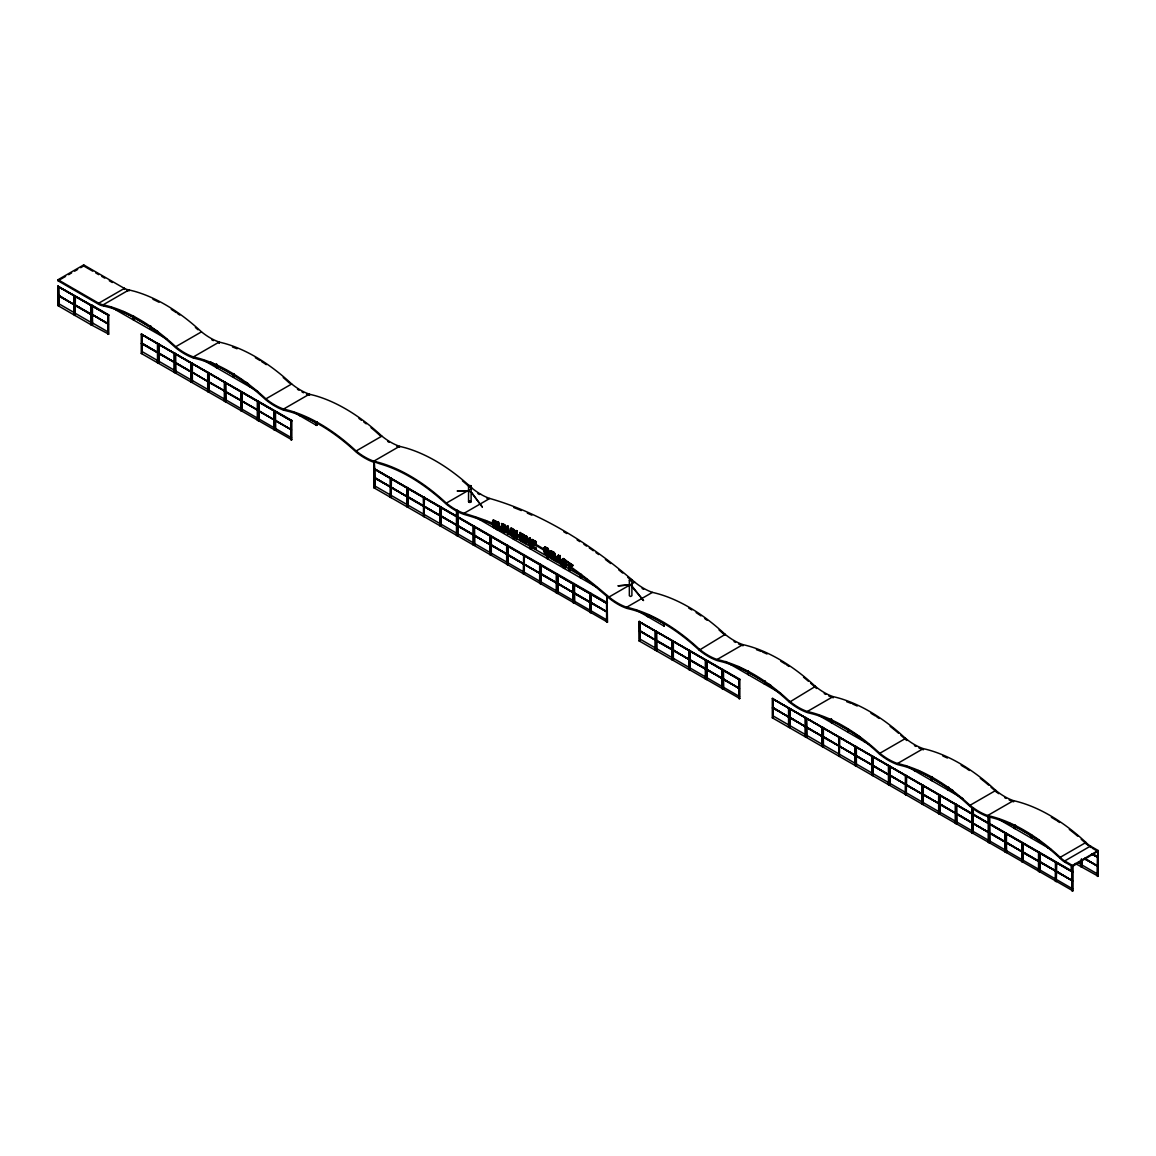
<?xml version="1.0" encoding="UTF-8"?>
<svg xmlns="http://www.w3.org/2000/svg" width="1156" height="1156" viewBox="0 0 1156 1156"><rect width="100%" height="100%" fill="white"/><g stroke="black" fill="none" stroke-linecap="round" stroke-linejoin="round"><path stroke-width="1.5" d="M1075.282 863.489L1098.2 876.205L1098.2 850.541L1090.484 846.091L1090.484 847.189L1091.38 847.651L1090.484 846.091A16.617 9.595 60 0 1 1085.975 842.449L1080.311 837.349A175.452 101.294 60 0 0 1013.465 800.646A63.204 36.501 60 0 1 995.778 790.429L990.114 785.329A175.452 101.294 60 0 0 923.268 748.64M545.372 547.048L548.117 548.797L548.522 550.487L545.112 548.247M545.372 548.089C541.022 551.889 550.762 556.773 548.132 554.605M548.464 550.444L547.958 548.204L544.881 547.077M1065.63 862.52L1064.734 860.96A16.617 9.595 60 0 1 1060.211 857.318L1054.547 852.218A175.452 101.294 60 0 0 987.701 815.515A63.204 36.501 60 0 1 970.014 805.298L964.35 800.198A175.452 101.294 60 0 0 897.504 763.509A63.204 36.501 60 0 1 879.817 753.293L874.153 748.192A175.452 101.294 60 0 0 807.307 711.489A63.204 36.501 60 0 1 789.62 701.273M493.569 521.457C496.256 523.74 499.695 531.76 493.005 527.15L493.164 525.691L496.097 527.656M543.941 548.609L545.068 553.464L548.334 555.516M561.686 563.275L561.845 564.287C573.549 573.506 557.308 553.869 566.44 562.004C556.889 553.262 573.145 573.997 561.57 564.446L561.946 563.116L564.793 565.876M566.165 562.148L566.281 561.036L563.536 558.796M561.744 563.319C571.454 571.613 559.374 560.096 562.784 558.724A2.904 1.676 60 0 1 563.81 558.651L566.541 560.877L566.108 562.105M570.515 564.374L569.619 570.688L568.766 570.096L569.388 563.926L567.321 561.585L572.755 565.067C572.365 567.856 568.03 561.686 572.668 565.891M567.235 562.408L567.596 561.426M568.766 570.096L569.662 563.767L567.509 562.264M569.619 570.688L570.24 564.533M572.393 566.05L572.755 565.067M513.77 535.474L510.461 530.965L510.663 528.494A2.904 1.676 60 0 1 511.559 528.148L514.362 529.809L514.449 531.038L511.732 529.289M492.702 520.865C493.294 523.841 499.695 530.387 492.904 525.85M501.805 529.751L501.69 523.552L502.542 523.943L502.99 529.535L501.169 531.182C497.6 530.676 496.329 521.847 498.756 522.209L499.421 528.379L501.198 530.069M562.408 559.215C561.224 562.105 567.177 563.752 564.735 566.035M897.504 763.509L923.268 748.64A63.204 36.501 60 0 1 905.582 738.424L899.917 733.323A175.452 101.294 60 0 0 833.071 696.62A63.204 36.501 60 0 1 815.385 686.404L809.72 681.303A175.452 101.294 60 0 0 742.875 644.615A63.204 36.501 60 0 1 725.188 634.398L699.236 650.178A64.548 37.267 60 0 0 717.312 660.611L723.208 662.113A174.253 100.615 60 0 1 783.739 697.054L789.62 702.357L789.62 701.273L783.956 696.172A175.452 101.294 60 0 0 717.11 659.484A63.204 36.501 60 0 1 699.423 649.267A175.423 101.28 60 0 0 626.668 607.247A63.204 36.501 60 0 1 608.981 597.031A416.565 240.506 60 0 0 464.004 513.336A63.248 36.515 60 0 1 456.634 510.071L455.146 509.247A63.161 36.472 60 0 1 446.317 503.12A175.452 101.294 60 0 0 379.471 462.646L373.807 461.186A63.204 36.501 60 0 1 356.12 450.985A175.452 101.294 60 0 0 289.275 410.51L283.61 409.051A63.204 36.501 60 0 1 265.923 398.849A175.452 101.294 60 0 0 199.078 358.374L193.413 356.915A63.204 36.501 60 0 1 175.726 346.713A175.452 101.294 60 0 0 108.881 306.239L103.216 304.779A16.617 9.595 60 0 1 98.694 303.219L58.031 279.738L58.031 280.778L98.694 304.303A16.617 9.595 60 0 0 103.216 305.863L109.112 307.366A174.253 100.615 60 0 1 175.524 347.609A64.548 37.267 60 0 0 184.555 353.881L187.59 355.513A64.548 37.267 60 0 0 193.601 358.042L193.413 356.915L219.178 342.046L224.842 343.491A175.452 101.294 60 0 1 291.688 383.98A63.204 36.501 60 0 0 309.375 394.182L315.039 395.627A175.452 101.294 60 0 1 381.885 436.115A63.204 36.501 60 0 0 399.571 446.317L405.236 447.762A175.452 101.294 60 0 1 472.082 488.251A63.248 36.515 60 0 0 480.925 494.378M719.046 629.948A174.253 100.615 60 0 1 724.942 635.251L725.188 634.398A175.423 101.28 60 0 0 652.432 592.378A63.204 36.501 60 0 1 634.745 582.162A416.565 240.506 60 0 0 489.768 498.467A63.248 36.515 60 0 1 482.399 495.202L480.91 494.363M900.799 735.202L905.582 739.349L905.582 738.424L879.817 753.293L879.817 754.377L873.936 749.074A174.253 100.615 60 0 0 813.405 714.119L807.509 712.631A64.548 37.267 60 0 1 789.432 702.198L815.385 686.404L815.197 687.329A64.548 37.267 60 0 0 816.685 688.499M879.817 753.293L879.629 754.203A64.548 37.267 60 0 0 897.706 764.636L903.602 766.139A174.253 100.615 60 0 1 964.133 801.079L970.014 806.382L970.014 805.298L995.778 790.429L995.778 791.354L990.995 787.207M905.582 738.424L905.394 739.334A64.548 37.267 60 0 0 906.882 740.519M970.014 805.298L969.826 806.223A64.548 37.267 60 0 0 987.903 816.656L993.799 818.159A174.253 100.615 60 0 1 1054.33 853.099L1060.211 858.402A16.617 9.595 60 0 0 1064.734 862.058M995.778 790.429L995.591 791.354A64.548 37.267 60 0 0 997.079 792.525M468.556 486.156L469.842 485.419L471.113 486.156L471.113 501.805L469.842 502.542L468.556 501.805L468.556 486.156L469.842 486.893L471.113 486.156M468.556 501.805L469.509 501.097M629.341 580.11L630.627 579.373L631.899 580.11L631.899 595.759L630.627 596.496L629.341 595.759L629.341 580.11L630.627 580.847L631.899 580.11M510.504 528.783L510.923 531.168L514.044 535.315L512.484 535.604L510.417 533.639L513.799 535.604M699.423 649.267L699.178 650.134A174.253 100.615 60 0 0 626.87 608.388A64.548 37.267 60 0 1 608.793 597.955L596.944 587.927A415.409 239.841 60 0 0 464.192 514.463A64.548 37.267 60 0 1 458.181 511.92L455.146 510.287A64.548 37.267 60 0 1 446.115 504.016A174.253 100.615 60 0 0 379.703 463.773L374.255 461.865L374.616 468.368L373.807 468.931L607.045 603.591L373.807 468.411L607.492 602.811L606.597 603.331L606.597 622.116L607.492 622.116L373.807 487.716L373.807 461.186L399.571 446.317L399.571 447.199M724.942 635.251L725.188 634.398M502.528 530.734L502.282 524.101L501.429 523.697M554.013 558.03L553.926 553.897L551.701 551.932M545.126 548.363L545.343 552.568L547.987 554.519M561.021 564.504L559.504 555.964L558.449 555.241L555.371 560.935L556.238 561.527L557.264 559.807L559.721 561.513L561.021 564.504L557.004 559.966M556.238 561.527L557.264 559.807M557.308 559.331C564.836 546.513 555.27 571.122 558.868 556.542M555.371 560.935L558.449 555.241M543.84 548.117L545.155 546.918M496.011 527.728C497.167 524.766 490.491 523.827 492.846 520.547A2.904 1.676 60 0 1 493.699 520.099L496.488 521.558L496.647 522.815L493.511 521.327M551.34 551.961L550.979 555.805L553.406 558.334M511.588 529.188C511.559 531.471 518.105 539.968 510.446 534.896L510.36 533.61M544.722 547.106C541.962 549.909 544.736 556.123 548.739 555.545M550.718 550.964C545.907 556.195 558.016 563.897 555.169 554.273A3.497 2.023 60 0 0 553.999 552.25C542.381 545.834 556.296 569.951 554.894 554.432A3.497 2.023 60 0 0 553.724 552.409L550.863 550.95M501.964 529.853L499.305 528.913L498.496 522.353L497.644 521.963M631.725 585.702L643.545 600.585L631.263 585.962M58.031 279.738L83.694 264.912L124.371 288.393M58.031 280.778L65.574 276.414M68.594 274.68L71.614 272.932M74.634 271.183L77.654 269.449M80.674 267.701L83.694 265.952L83.694 264.912M92.437 305.95L92.437 324.735L91.237 324.865L57.8 305.516L57.8 286.211L91.7 305.3L91.7 324.605M58.248 286.471L91.989 305.69M58.71 295.387L74.75 305.126M57.8 305.516L58.71 305.516L58.71 286.731M58.71 305.516L58.248 285.951M74.071 304.779L58.248 295.127M75.429 305.097L108.259 323.738L91.989 314.345M91.989 305.17L90.789 305.82L90.789 324.605L108.707 334.127L108.707 314.822L91.989 305.17L92.437 324.735M75.429 296.427L74.967 315.472L74.967 295.604L74.071 296.124L74.071 314.909L74.967 314.909L74.519 295.864M219.351 343.173L219.178 342.046A63.204 36.501 60 0 1 201.491 331.844A175.452 101.294 60 0 0 134.645 291.355L128.981 289.91A16.617 9.595 60 0 1 124.458 288.35L98.694 303.219L98.694 304.303M124.458 289.434L124.458 288.35M103.664 305.444L103.216 304.779L128.981 289.91L128.981 290.994M103.664 305.603L104.026 305.661M90.789 314.49L74.967 304.823M92.437 314.605L108.476 324.345M116.062 310.025L166.97 339.113M108.707 314.822L107.797 315.342L107.797 334.127L108.707 334.127M117.262 310.415L110.311 306.701M133.98 319.547L133.518 316.383M134.428 316.498L133.98 320.067L133.98 316.758M141.249 334.127L291.76 420.423L291.76 439.728L141.249 353.433L141.249 334.127L291.76 420.943L141.697 334.387M150.699 329.2L150.251 326.035M142.145 343.303L158.184 353.042M141.249 353.433L142.145 353.433L142.145 334.648M142.145 353.433L141.697 333.867M157.736 352.782L141.249 343.52M175.726 346.713L201.491 331.844M158.415 362.825L157.967 343.78M158.863 363.085L158.415 343.52L157.505 344.04L157.505 362.825L158.863 363.085L158.863 344.3M174.238 362.363L158.415 352.696M175.582 362.623L208.167 381.552M193.861 357.58L194.222 357.796M193.413 356.915L193.861 357.739M175.134 372.478L174.686 353.433M175.582 372.738L175.134 353.172L174.238 353.693L174.238 372.478L175.582 372.738L175.582 353.953M190.957 372.015L175.134 362.363M191.896 382.072L191.434 363.027M217.169 368.013L216.678 363.981M192.344 382.333L191.896 362.767L190.957 363.345L190.957 382.13L192.344 382.333L192.344 363.548M207.704 381.596L191.896 371.943M208.615 391.725L208.167 372.68M233.888 377.145L233.425 373.576M209.063 391.985L208.615 372.42L207.704 372.94L207.704 391.725L209.063 391.985L209.063 373.2M225.333 401.378L224.885 382.333M241.156 392.245L242.052 391.725L241.604 411.29L241.156 391.725L241.156 411.03L242.052 411.03M250.158 387.058L250.606 387.318M225.781 401.638L225.333 382.072L224.423 382.593L224.423 401.378L225.781 401.638L225.781 382.853M265.923 398.849L291.688 383.98M258.323 420.423L257.875 401.378M258.771 420.683L258.323 401.118L257.412 401.638L257.412 420.423L258.771 420.683L258.771 401.898M373.807 461.186L373.995 462.328A64.548 37.267 60 0 1 367.984 459.785L364.949 458.152A64.548 37.267 60 0 1 355.918 451.88A174.253 100.615 60 0 0 289.506 411.637L283.61 410.134L283.61 409.051L309.375 394.182L309.548 395.309M283.61 410.134L284.419 409.932L283.61 409.99M274.145 419.96L258.323 410.308M274.593 419.903L257.875 410.77M275.041 430.075L274.593 411.03M291.76 420.423L290.864 420.943L290.864 439.728L291.76 439.728M299.866 415.755L300.314 416.015M275.489 430.335L275.041 410.77L274.145 411.29L274.145 430.075L275.489 430.335L275.489 411.55M290.864 429.613L275.041 419.96M291.312 429.555L274.593 420.423M293.653 412.172L316.585 425.408L317.033 421.738M356.12 450.985L381.885 436.115M374.616 462.068L373.807 462.125M374.717 477.601L390.757 487.326M373.807 487.716L374.717 487.716L374.717 468.931M390.078 478.324L390.974 477.804L390.974 497.629L391.436 478.584M374.717 487.716L374.255 461.865M390.309 486.864L373.807 477.804M391.436 487.254L407.476 496.979M390.974 497.109L390.526 478.064M406.796 496.647L390.974 486.994M408.155 496.907L440.465 516.024M407.707 506.762L407.244 487.716M423.515 497.629L424.425 497.109L423.963 516.689L423.515 497.109L423.515 516.414L424.425 516.414M408.155 507.022L407.707 487.456L406.796 487.976L406.796 506.762L408.155 507.022L408.155 488.237M469.061 485.563L470.709 486.647M470.723 485.636L469.061 486.734M446.317 503.12L472.082 488.251M470.94 491.734L482.283 506.978L470.94 491.734L470.174 492.08M440.017 515.764L407.244 497.109M441.144 515.952L457.184 525.677M456.504 510.547L457.863 510.591L457.415 535.994L457.415 510.851L456.504 510.331L456.504 535.474L457.863 535.734M440.696 525.807L440.234 506.762M456.504 516.674L457.415 516.154M441.144 526.081L440.696 506.501L439.786 507.022L439.786 525.807L441.144 526.081L441.144 507.282M464.004 513.336L489.768 498.453M457.863 525.604L473.902 535.329M480.289 519.983L480.752 520.243M457.415 535.474L457.415 510.403M496.372 522.974L496.488 521.558M473.454 535.069L456.952 525.807M493.005 527.15L493.164 525.691M503.424 524.39L504.912 524.781L508.019 532.136L504.637 524.94L503.424 524.39L504.103 532.179C507.513 533.884 502.311 516.01 504.897 532.54M497.933 524.68L497.47 529.896L497.47 524.94M474.133 545.126L473.685 526.081M507.744 532.295L507.209 526.125L508.279 526.327L508.683 534.274L504.319 525.821M474.581 545.386L474.133 525.807L473.223 526.341L473.223 545.126L474.581 545.386L474.581 526.601M507.209 526.125L508.279 526.327M504.103 532.179L505.172 532.396M507.73 533.841L508.958 534.115M514.102 531.168L514.362 529.809M489.942 544.649L474.133 534.997M491.3 544.91L507.34 554.649M517.151 538.797C515.981 530.792 519.391 540.661 516.298 538.349L516.226 530.561L517.079 531.009L517.252 534.737L520.214 536.268L520.041 532.526L520.214 536.268M510.446 534.896L510.692 533.48M515.952 530.72L517.079 531.009M516.804 531.153L517.252 534.737M519.766 532.685C522.151 532.41 522.599 542.207 520.113 540.314L519.983 537.323L517.021 535.792M521.659 533.797L524.419 534.982L524.174 535.907L523.365 535.474L524.405 542.713L521.905 541.384L522.151 540.444L522.974 540.892L522.772 534.852L521.659 533.797L524.419 534.982M514.218 539.043L513.741 532.165M514.666 532.685L514.218 539.563L514.218 532.945M516.298 538.349L517.426 538.638M521.674 534.578L522.772 534.852M519.983 537.323L521.24 540.603M523.365 535.474L524.448 535.748M490.852 554.779L490.404 535.734M491.3 555.039L490.852 535.474L489.942 535.994L489.942 554.779L491.3 555.039L491.3 536.254M525.431 535.806L526.919 536.341L529.52 543.739L526.645 536.5L525.431 535.806L525.431 543.248C528.769 545.791 524.983 527.324 526.24 543.71M521.905 541.384L524.68 542.554M521.876 540.603L522.974 540.892M529.246 543.898L529.52 537.843L530.315 538.306L530.936 548.695M523.552 541.499L524.651 541.788M531.312 542.309L531.312 548.912L530.026 548.695L530.315 538.306M525.431 543.248L526.5 543.551M532.035 539.592L536.326 541.759L536.052 542.8L532.887 540.965L532.887 543.002L536.109 544.563L535.835 545.589L532.887 543.884L532.887 546.658L536.326 548.32L536.052 549.36L532.035 547.034L532.035 539.592L536.326 541.759M532.887 540.965L536.326 542.641M529.087 545.343L530.315 545.748L529.087 545.343L526.24 537.28M532.887 543.002L536.109 544.563M532.887 543.884L536.109 545.444M532.035 547.034L536.326 549.201M532.887 546.658L536.326 548.32M531.312 548.912L530.864 542.048M507.571 564.431L507.123 545.386M523.393 555.299L524.289 554.779L524.289 574.084L523.841 554.519L523.393 574.084L524.289 574.084M508.019 564.692L507.571 545.126L506.675 545.646L506.675 564.431L508.019 564.692L508.019 545.907M548.016 551.947L547.554 558.81L547.554 551.687M558.189 555.4L559.504 555.964M539.664 573.347L507.571 554.302M563.882 561.628L564.287 567.943M564.793 563.29L564.345 568.506L564.345 561.888M540.575 583.477L540.112 564.431M557.337 573.853L556.383 574.344L556.383 593.129L557.784 593.418L557.784 574.633M541.022 583.737L540.56 564.171L539.664 564.692L539.664 583.477L541.022 583.737L541.022 564.952M556.614 583.086L540.112 573.824M557.784 583.289L573.824 593.028M581.063 577.639L580.601 574.07M581.511 574.59L581.063 578.159L581.063 574.33M557.337 593.158L556.831 574.084M557.784 593.418L557.293 573.824M573.145 592.681L557.337 583.029M574.055 602.811L573.607 583.766M574.503 603.071L574.055 583.505L573.145 584.026L573.145 602.811L574.503 603.071L574.503 584.286M590.095 602.42L573.607 593.158M629.847 579.532L631.624 580.558M591.222 602.594L607.261 612.333M629.731 580.615L631.508 579.59M607.045 602.551L607.045 595.571L607.492 622.116M607.492 595.831L606.582 595.831M606.582 596.669L607.492 596.525M608.981 597.031L634.745 582.162M590.774 612.463L590.326 593.418M591.222 612.723L590.774 593.158L589.863 593.678L589.863 612.463L591.222 612.723L591.222 593.938M626.668 607.247L652.432 592.378M647.042 616.249L647.938 616.769M638.993 621.538L739.768 679.208L739.768 698.513L638.993 640.843L638.993 621.538L739.768 679.728L639.441 621.798M639.889 630.728L655.943 640.453M635.54 609.602L664.209 626.162L663.761 622.593M638.993 640.843L639.889 640.843L639.889 622.058M639.889 640.843L639.441 621.278M655.264 640.121L639.441 630.468M656.16 650.236L655.712 631.19M656.608 650.496L656.16 630.93L655.264 631.451L655.264 650.236L656.608 650.496L656.608 631.711M672.2 649.845L655.712 640.583M673.341 650.033L689.381 659.758M672.879 659.888L672.431 640.843M688.701 650.756L689.597 650.236L689.597 670.075L690.06 651.03M673.341 660.148L672.879 640.583L671.983 641.103L671.983 659.888L673.341 660.148L673.341 641.363M688.701 659.426L672.879 649.773M689.597 669.555L689.149 650.496M717.11 659.484L742.875 644.615M705.651 669.151L689.149 659.888M706.778 669.338L722.818 679.078M706.33 679.208L705.868 660.148M731.17 664.816L732.08 665.35M706.778 679.468L706.33 659.888L705.42 660.423L705.42 679.208L706.778 679.468L706.778 660.683M723.497 678.991L739.537 688.73M723.049 688.86L722.587 669.815M739.768 679.208L738.857 679.728L738.857 698.513L739.768 698.513M723.497 689.12L723.049 669.541L722.139 670.075L722.139 688.86L723.497 689.12L723.497 670.336M738.857 688.384L723.049 678.731M764.159 683.861L765.518 684.135L765.07 681.086M765.07 683.861L764.607 680.711M1072.869 890.828L772.309 717.818L772.309 698.513L1072.869 871.523L1071.973 872.043L1071.973 890.828L1072.869 890.828L1072.869 866.22C1068.953 863.084 1073.259 879.759 1071.973 865.671M772.757 698.773L1072.869 872.043L772.309 698.513M773.205 707.689L789.245 717.428M772.309 717.818L773.205 717.818L773.205 699.033M773.205 717.818L772.757 698.253M788.565 717.081L772.757 707.429M789.924 717.341L805.963 727.081M807.307 711.489L833.071 696.62M789.476 727.211L789.028 708.166M789.924 727.471L789.476 707.905L788.565 708.426L788.565 727.211L789.924 727.471L789.924 708.686M805.298 726.734L789.476 717.081M806.194 736.863L805.746 717.818M806.642 737.123L806.194 717.558L805.298 718.078L805.298 736.863L806.642 737.123L806.642 718.338M831.944 722.486L831.496 718.916M831.944 723.006L831.048 722.486L831.048 719.177M822.017 736.386L806.194 726.734M823.375 736.647L855.686 755.778M822.913 746.516L822.465 727.471M838.736 737.384L839.632 736.863L839.184 756.429L838.736 736.863L838.736 756.168L839.632 756.168M823.375 746.776L822.913 727.211L822.017 727.731L822.017 746.516L823.375 746.776L823.375 727.991M864.038 741.531L864.948 742.051M855.007 755.432L822.913 736.386M856.365 755.706L872.404 765.431M855.917 765.561L855.454 746.516M856.365 765.821L855.902 746.256L855.007 746.776L855.007 765.561L856.365 765.821L856.365 747.036M872.188 756.168L872.679 775.243M873.127 775.503L872.635 755.908L871.725 756.429L871.725 775.214L873.127 775.503L873.127 756.718M888.487 774.78L872.679 765.128M889.845 775.04L905.885 784.765M914.237 770.517L915.147 771.038M889.398 784.895L888.95 765.85M905.22 775.763L906.116 775.243L906.116 795.068L906.564 776.023M889.845 785.155L889.398 765.59L888.487 766.11L888.487 784.895L889.845 785.155L889.845 766.37M905.22 784.433L889.398 774.78M906.116 794.548L905.668 775.503M931.895 780.184L931.418 776.601M932.343 777.15L931.895 780.705L931.866 776.76M921.939 794.085L906.116 784.433M923.283 794.345L939.337 804.07M922.835 804.2L922.387 785.155M947.718 789.837L949.076 790.097L948.614 787.063M923.283 804.46L922.835 784.895L921.939 785.415L921.939 804.2L923.283 804.46L923.283 785.675M940.016 803.998L956.055 813.723M939.553 813.853L939.106 794.808M940.016 814.113L939.553 794.548L938.658 795.068L938.658 813.853L940.016 814.113L940.016 795.328M956.735 813.651L989.045 832.768M972.095 808.015L972.543 833.433L973.005 808.535L972.095 808.015L972.095 833.158L973.005 833.158M973.005 808.535L973.453 814.113L972.543 814.648M956.272 823.505L955.824 804.46M972.095 814.373L973.005 813.853M956.735 823.766L956.272 804.2L955.376 804.721L955.376 823.505L956.735 823.766L956.735 804.981M987.701 815.515L1013.465 800.646M988.366 816.468L988.366 823.245L988.366 816.468L989.724 816.728L989.724 823.505L988.813 824.04M989.261 823.245L988.366 823.766L988.366 842.551L989.724 842.825L989.724 824.04M988.366 832.436L956.272 813.39M989.724 832.696L1005.763 842.421M989.261 842.551L988.813 823.505M989.724 842.825L989.261 816.989M1015.055 828.202L1014.592 825.153M1015.503 825.153L1015.055 828.722L1015.055 825.413M1005.315 842.16L988.813 832.898M1006.442 842.348L1022.482 852.088M1005.995 852.218L1005.532 833.158M1006.442 852.478L1005.995 832.898L1005.084 833.433L1005.084 852.218L1006.442 852.478L1006.442 833.693M1031.773 837.854L1031.311 834.69M1021.803 851.741L1005.995 842.088M1022.713 861.87L1022.251 842.825M1047.582 847.507L1048.492 848.027M1023.161 862.13L1022.713 842.551L1021.803 843.085L1021.803 861.87L1023.161 862.13L1023.161 843.345M1038.753 861.48L1022.251 852.218M1039.88 861.654L1055.919 871.393M1085.152 843.432L1085.975 843.374M1039.432 871.523L1038.984 852.478M1055.24 862.39L1056.15 861.87L1056.15 881.696L1056.598 862.651M1039.88 871.783L1039.432 852.218L1038.522 852.738L1038.522 871.523L1039.88 871.783L1039.88 852.998M1090.484 846.091L1064.734 860.96L1072.436 865.425L1098.2 850.541M1056.598 871.306L1072.638 881.045M1098.2 876.205L1097.29 876.205L1097.752 851.336L1072.436 866.465L1064.734 862.015M1056.15 881.175L1055.703 862.13M1097.29 857.42L1098.2 856.899L1093.634 854.255M1081.929 859.977L1081.481 867.072L1081.481 858.807M1071.973 880.699L1056.15 871.046M1097.29 866.075L1084.805 858.344M502.542 530.893L501.603 531.254M551.629 551.802C546.224 562.654 561.816 556.513 551.369 551.961M513.914 536.76C517.527 534.52 506.906 526.413 514.449 531.038M501.256 530.257L502.123 529.289L501.69 523.552M545.415 548.089L548.797 550.328M629.991 584.69L617.925 585.861L629.514 584.965M469.206 490.722L457.155 491.011L468.729 490.997M513.842 536.644L510.721 534.737M470.174 501.097L471.113 501.805M193.413 357.999L199.309 359.502A174.253 100.615 60 0 1 265.721 399.745A64.548 37.267 60 0 0 274.752 406.016L277.787 407.649A64.548 37.267 60 0 0 283.798 410.192L283.61 409.051M501.444 531.023L498.814 528.74L497.904 521.818M496.647 522.815C488.063 516.718 503.048 533.191 493.28 526.991M520.041 532.526L520.894 532.974M516.978 534.896L519.94 536.413M517.296 535.647L520.243 537.164M997.874 793.132L998.784 793.652M1092.651 848.388L1096.48 850.599M1091.669 853.648L1098.2 857.42L1091.539 854.096M1091.77 853.966L1097.969 857.55M1084.588 858.475L1097.752 866.032L1084.357 858.821M529.246 538.002L530.04 538.465M1084.357 858.605L1097.969 866.422M123.23 311.513L133.749 317.582M134.197 317.842L150.468 327.235M150.93 327.495L158.112 331.642M210.695 362.001L216.894 365.585M217.386 365.787L233.656 375.18M234.104 375.44L242.731 380.425M245.607 382.087L248.482 383.749M307.727 417.952L316.816 423.183M485.289 520.518L497.239 527.411M497.701 527.685L513.972 537.078M530.705 546.73L514.434 537.338L514.434 534.216M547.352 556.354L531.081 546.961L531.081 542.265M547.785 556.6L564.056 565.992M580.832 575.674L564.562 566.281L564.562 563.145M581.28 575.934L587.031 579.257M648.169 614.544L664.44 623.937M738.048 666.448L762.946 680.826M768.162 683.832L771.038 685.494M828.39 718.599L831.713 720.52M832.176 720.78L859.948 736.82M918.254 770.488L931.635 778.219M932.126 778.494L947.934 787.626M948.845 788.146L953.165 790.632M1008.624 822.653L1014.823 826.237M1015.271 826.497L1031.542 835.889M1031.99 836.149L1039.186 840.296M1078.375 862.925L1097.969 874.239M317.033 425.148L316.137 425.148L316.137 421.839M497.933 529.636L496.56 529.376L496.56 526.067M514.666 539.303L513.293 539.028L513.293 532.425M548.016 558.55L546.672 558.305L546.672 550.039M564.793 568.246L563.377 567.943L563.377 561.339M581.511 577.899L580.153 577.639L580.153 574.33M932.343 780.445L930.97 780.17L930.97 776.861M1015.503 828.462L1014.144 828.202L1014.144 824.893M1081.929 866.812L1081.033 866.812L1081.25 859.891M134.428 319.807L133.07 319.547L133.07 316.238M217.126 367.55L216.23 367.55L216.23 364.241M203.283 360.08L257.788 391.465M475.535 517.238L596.872 587.291M725.419 661.507L780.878 693.528M818.101 715.015L869.254 744.551M905.61 765.532L962.991 798.666M998.322 819.069L1051.368 849.689M57.8 286.211L91.7 305.82M108.476 315.472L92.205 306.08L92.205 322.77L108.476 332.162M158.184 344.17L141.913 334.778L141.913 351.482L158.184 360.874M174.903 353.823L158.647 344.43L158.647 361.134L174.903 370.527M191.636 363.475L175.365 354.083L175.365 370.787L191.636 380.18M208.383 373.07L192.113 363.678L192.113 380.382L208.383 389.774M225.102 382.723L208.831 373.33L208.831 390.034L225.102 399.427M225.565 382.983L258.091 401.768M274.81 411.42L258.554 402.028L258.554 418.732L274.81 428.125M291.543 421.073L275.273 411.68L275.273 428.385L291.543 437.777M390.757 478.454L374.486 469.061L374.486 485.766L390.757 495.158M407.476 488.107L391.205 478.714L391.205 495.418L407.476 504.811M440.465 507.152L407.924 488.367L407.924 505.071L440.465 523.856M457.184 516.819L440.913 507.426L440.913 524.116L457.184 533.508M473.902 526.471L457.632 517.079L457.632 533.769L473.902 543.161M474.35 526.731L490.621 536.124M507.34 545.777L491.083 536.384L491.083 553.074L507.34 562.466M540.329 564.822L507.802 546.037L507.802 562.726L540.329 581.511M557.062 574.474L540.791 565.082L540.791 581.786L557.062 591.178M573.824 584.156L557.553 574.763L557.553 591.453L573.824 600.86M590.543 593.808L574.272 584.416L574.272 601.12L590.543 610.513M607.261 603.461L591.005 594.068L591.005 610.773L607.261 620.165M655.943 631.581L639.673 622.188L639.673 638.892L655.943 648.285M672.662 641.233L656.391 631.841L656.391 648.545L672.662 657.937M689.381 650.886L673.11 641.493L673.11 658.197L689.381 667.59M706.099 660.553L689.829 651.16L689.829 667.85L706.099 677.243M722.818 670.205L706.547 660.813L706.547 677.503L722.818 686.895M739.537 679.858L723.266 670.466L723.266 687.155L739.537 696.548M772.974 699.163L789.245 708.556M805.963 718.208L789.707 708.816L789.707 725.506L805.963 734.898M822.696 727.861L806.426 718.468L806.426 735.173L822.696 744.565M855.686 746.906L823.144 728.121L823.144 744.825L855.686 763.61M872.404 756.559L856.134 747.166L856.134 763.87L872.404 773.263M889.166 766.24L872.896 756.848L872.896 773.552L889.166 782.944M905.885 775.893L889.629 766.5L889.629 783.204L905.885 792.597M922.618 785.545L906.347 776.153L906.347 792.857L922.618 802.25M939.337 795.198L923.066 785.805L923.066 802.51L939.337 811.902M956.055 804.851L939.785 795.458L939.785 812.162L956.055 821.555M956.503 805.111L989.045 823.896M989.493 824.17L1005.763 833.563M1022.482 843.215L1006.211 833.823L1006.211 850.513L1022.482 859.905M1039.201 852.868L1022.93 843.475L1022.93 860.165L1039.201 869.558M1055.919 862.52L1039.663 853.128L1039.663 869.818L1055.919 879.21M1072.638 872.173L1056.382 862.781L1056.382 879.47L1072.638 888.863M74.75 296.254L58.479 286.861L58.479 303.551L74.75 312.944M141.697 343.043L157.967 352.436M208.615 381.596L224.885 390.988L208.167 382.072M225.333 391.263L257.875 410.048L224.885 391.725M374.255 477.341L390.526 486.734M407.707 496.647L440.234 515.432M440.696 515.692L456.952 525.084L440.234 516.154M457.415 525.344L473.685 534.737M490.852 544.649L507.123 554.042M540.575 573.347L556.831 582.74M574.055 592.681L590.326 602.074M590.774 602.334L607.045 611.726L590.326 602.811M656.16 640.121L672.431 649.513M689.597 659.426L705.868 668.818M706.33 669.078L722.587 678.471L705.868 669.541M855.917 755.446L872.188 764.838L855.454 755.908M922.835 794.085L939.106 803.478L922.387 794.548M939.553 803.738L955.824 813.13M989.261 832.436L1005.532 841.828M1022.713 851.741L1038.984 861.133M1039.432 861.393L1055.703 870.786L1038.984 861.87M91.989 314.562L108.259 323.955M141.697 343.26L157.967 352.652M158.415 352.912L174.686 362.305L157.967 353.172M175.134 362.565L191.405 371.957L174.686 362.825M191.896 372.16L291.543 429.945M374.255 477.544L390.526 486.936M390.974 487.196L407.244 496.589L390.526 487.456M407.707 496.849L440.234 515.634M440.696 515.894L456.952 525.286M457.415 525.547L473.685 534.939M474.133 535.199L490.404 544.592L473.685 535.474M490.852 544.866L507.123 554.259L490.404 545.126M507.571 554.519L540.112 573.304L507.123 554.779M540.575 573.564L556.831 582.956M557.337 583.245L573.607 592.638L556.874 583.505M574.055 592.898L590.326 602.29M590.774 602.551L607.045 611.943M639.441 630.67L655.712 640.063L638.993 630.93M656.16 640.323L672.431 649.715M672.879 649.975L689.149 659.368L672.431 650.236M689.597 659.628L705.868 669.021M706.33 669.281L722.587 678.673M723.049 678.948L739.32 688.34L722.587 679.208M772.757 707.645L789.028 717.038L772.309 707.905M789.476 717.298L805.746 726.691L789.028 717.558M806.194 726.951L822.465 736.343L805.746 727.211M822.913 736.603L855.454 755.388L822.465 736.863M855.917 755.648L872.188 765.041M872.679 765.33L888.95 774.722L872.231 765.59M889.398 774.982L905.668 784.375L888.95 775.243M906.116 784.635L922.387 794.028L905.668 784.895M922.835 794.288L939.106 803.68M939.553 803.94L955.824 813.333L939.106 804.2M956.272 813.593L988.813 832.378L955.824 813.853M989.261 832.638L1005.532 842.03M1005.995 842.29L1022.251 851.683L1005.532 842.551M1022.713 851.943L1038.984 861.35M1039.432 861.61L1055.703 871.003M1056.15 871.263L1072.421 880.655L1055.703 871.523M58.248 295.344L74.519 304.736L57.8 295.604M74.967 305.04L91.237 314.432L74.519 305.3M158.415 353.23L174.903 362.695M474.133 535.517L490.621 544.996M507.571 554.822L540.329 573.694M540.575 573.882L557.062 583.346M574.055 593.201L590.543 602.681M656.16 640.641L672.662 650.106M689.597 659.946L706.099 669.411M806.194 727.254L822.696 736.733M872.679 765.648L889.166 775.112M906.116 784.953L922.618 794.418M1022.713 852.261L1039.201 861.74M225.565 399.687L258.091 418.472M474.35 543.421L490.621 552.814M772.974 715.853L789.245 725.245M956.503 821.815L989.045 840.6M989.493 840.86L1005.763 850.252M91.469 322.654L75.198 313.262L75.198 296.557L108.707 315.342L91.526 305.43L91.526 324.735M391.436 497.369L390.078 497.109L390.309 478.194M690.06 669.815L688.701 669.555L688.933 650.626M906.564 794.808L905.22 794.548L905.437 775.633M1056.598 881.436L1055.24 881.175L1055.471 862.26M83.694 265.952L92.726 271.183M95.746 272.932L98.751 274.666M101.771 276.414L104.777 278.163M109.3 280.764L112.32 282.512M557.582 559.172L559.562 560.544M555.646 560.776L556.513 561.368M567.321 561.585L572.48 565.226M569.041 569.937L569.894 570.544M627.751 577.321L630.266 579.445M496.213 521.703L493.424 520.258A2.904 1.676 60 0 0 492.586 520.706M1081.192 839.227L1085.614 843.201M810.602 683.182L815.385 687.329L815.385 686.404M468.599 486.214L465.984 483.844A174.253 100.615 60 0 0 462.414 480.809M381.032 436.433L375.787 431.708A174.253 100.615 60 0 0 371.018 427.677M289.52 383.113L285.59 379.573A174.253 100.615 60 0 0 283.206 377.535M195.393 327.437L198.008 329.792M514.088 529.968L511.299 528.306A2.904 1.676 60 0 0 510.388 528.653M504.594 525.677L508.004 533.682M526.5 537.135L529.361 545.199M559.229 556.123L560.747 564.648M558.594 556.701L559.287 560.703M508.019 526.486L508.683 534.274M507.484 525.966L508.019 532.136M503.698 524.232L504.377 532.02M520.619 533.118L520.966 540.762M516.226 530.561L516.573 538.19M524.159 535.141L524.174 535.907M524.376 541.947L524.405 542.713M523.625 535.315L523.827 541.34M522.498 535.011L522.7 541.051M521.92 533.639L521.948 534.419M522.151 540.444L522.18 541.225M1097.752 851.336L1097.752 876.465M1097.521 857.29L1097.521 873.979M1081.713 860.151L1081.713 864.847M1072.436 865.425L1072.421 891.088M1072.19 871.913L1072.19 888.603M1060.211 858.402L1060.211 857.318L1085.975 842.449L1085.975 843.533A16.617 9.595 60 0 0 1086.698 844.256M1038.753 852.608L1038.753 869.298M1031.773 835.066C1033.204 839.964 1030.083 838.158 1030.863 834.545M1022.034 842.955L1022.034 859.645M1005.315 833.288L1005.315 849.992M988.597 823.636L988.597 840.34M972.774 814.503L972.774 831.207M972.326 814.243L972.326 830.947M955.607 804.59L955.607 821.295M938.874 794.938L938.874 811.642M922.156 785.285L922.156 801.989M888.718 765.98L888.718 782.684M872.231 756.197L872.231 775.503M871.956 756.299L871.956 773.003M855.223 746.646L855.223 763.35M848.215 728.974L848.215 732.398L847.767 728.829M839.415 737.514L839.415 754.218M838.953 737.253L838.953 753.958M822.234 727.601L822.234 744.291M805.515 717.948L805.515 734.638M788.797 708.296L788.797 724.985M748.337 670.913L748.337 674.743L747.889 671.174M739.32 679.468L739.32 698.773M739.089 679.598L739.089 696.288M722.37 669.945L722.37 686.635M705.651 660.293L705.651 676.983M672.2 640.973L672.2 657.677M664.209 622.752L664.209 626.162M655.481 631.321L655.481 648.025M607.045 595.571L607.045 622.376M590.095 593.548L590.095 610.252M573.376 583.896L573.376 600.585M563.608 562.596L563.608 565.732M556.614 574.214L556.614 590.918M547.583 551.47L547.106 558.55L547.135 550.025M546.904 551.398L546.904 556.094M539.881 564.562L539.881 581.251M536.052 541.918L536.052 542.8M536.052 548.479L536.052 549.36M535.835 544.707L535.835 545.589M533.162 540.806L533.162 542.858M533.162 543.725L533.162 546.499M532.295 539.433L532.295 546.875M530.488 542.121L530.488 548.956M529.52 537.843L529.52 543.739M525.705 535.647L525.705 543.089M524.073 555.429L524.073 572.119M523.61 555.169L523.61 571.859M513.524 532.121L513.524 536.817M506.892 545.516L506.892 562.206M497.47 525.951L497.008 529.636L497.022 524.68M490.173 535.864L490.173 552.554M473.454 526.211L473.454 542.901M456.736 516.544L456.736 533.248M440.017 506.892L440.017 523.596M424.194 497.759L424.194 514.463M423.746 497.499L423.746 514.203M407.028 487.846L407.028 504.551M316.585 421.998L316.585 425.408M309.375 394.182L309.375 395.265M291.312 420.683L291.312 439.988M274.362 411.16L274.362 427.865M257.644 401.508L257.644 418.212M241.821 392.375L241.821 409.08M241.373 392.115L241.373 408.819M233.888 373.72C235.347 378.865 232.399 378.084 232.977 373.836M224.654 382.463L224.654 399.167M219.178 342.046L219.178 343.13M207.936 372.81L207.936 389.514M191.853 362.825L191.853 382.13M191.174 363.215L191.174 379.919M174.455 353.563L174.455 370.267M157.736 343.91L157.736 360.614M150.699 325.775C152.159 330.919 149.211 330.139 149.789 325.891M108.259 315.082L108.259 334.387M108.028 315.212L108.028 331.902M91.237 305.56L91.237 324.865M91.021 305.69L91.021 322.394M74.287 295.994L74.287 312.684M688.788 608.128A174.253 100.615 60 0 1 691.837 609.935M696.114 612.608A174.253 100.615 60 0 1 700.998 615.873M704.64 618.46A174.253 100.615 60 0 1 707.067 620.252M643.603 589.343A64.548 37.267 60 0 1 642.086 588.433M513.77 507.556A415.409 239.841 60 0 1 521.298 510.562M527.324 513.134A415.409 239.841 60 0 1 531.861 515.171M563.781 531.774A415.409 239.841 60 0 1 566.816 533.566M577.133 539.924A415.409 239.841 60 0 1 579.835 541.644M583.881 544.303A415.409 239.841 60 0 1 586.583 546.109M589.271 547.93A415.409 239.841 60 0 1 593.317 550.733M596.005 552.626A415.409 239.841 60 0 1 598.692 554.548M605.383 559.475A415.409 239.841 60 0 1 610.729 563.536M618.72 569.821A415.409 239.841 60 0 1 622.694 573.058M488.453 499.045A64.548 37.267 60 0 1 486.951 498.438M479.393 494.508A64.548 37.267 60 0 1 477.876 493.54M127.507 290.734A16.617 9.595 60 0 1 126.755 290.503M1088.186 845.585A16.617 9.595 60 0 1 1087.435 844.949M743.077 645.742A64.548 37.267 60 0 1 741.588 645.207M740.086 644.6A64.548 37.267 60 0 1 738.583 643.935M735.548 642.418A64.548 37.267 60 0 1 734.031 641.566M756.429 649.643A174.253 100.615 60 0 1 760.951 651.377M762.469 651.998A174.253 100.615 60 0 1 767.02 654.007M780.762 661.246A174.253 100.615 60 0 1 785.343 664.064M786.557 664.845A174.253 100.615 60 0 1 788.999 666.448M803.536 677.185A174.253 100.615 60 0 1 808.304 681.159M923.471 749.767A64.548 37.267 60 0 1 921.982 749.233M920.479 748.626A64.548 37.267 60 0 1 918.977 747.961M915.942 746.444A64.548 37.267 60 0 1 914.425 745.591M942.863 756.024A174.253 100.615 60 0 1 947.414 758.033M961.156 765.272A174.253 100.615 60 0 1 965.737 768.09M966.951 768.87A174.253 100.615 60 0 1 969.393 770.474M980.317 778.349A174.253 100.615 60 0 1 988.698 785.184M1013.668 801.787A64.548 37.267 60 0 1 1012.179 801.238M1010.676 800.631A64.548 37.267 60 0 1 1009.174 799.966M1006.139 798.449A64.548 37.267 60 0 1 1004.622 797.611M1051.353 817.292A174.253 100.615 60 0 1 1055.934 820.095M1057.148 820.876A174.253 100.615 60 0 1 1059.59 822.48M1069.3 829.43A174.253 100.615 60 0 1 1077.71 836.193M833.274 697.762A64.548 37.267 60 0 1 831.785 697.212M830.283 696.606A64.548 37.267 60 0 1 828.78 695.941M825.745 694.424A64.548 37.267 60 0 1 824.228 693.586M846.625 701.663A174.253 100.615 60 0 1 851.148 703.397M852.666 704.018A174.253 100.615 60 0 1 857.217 706.013M870.959 713.266A174.253 100.615 60 0 1 875.54 716.07M876.754 716.85A174.253 100.615 60 0 1 879.196 718.454M890.12 726.344A174.253 100.615 60 0 1 898.501 733.179M152.91 299.26A174.253 100.615 60 0 1 159.008 302.251M171.247 309.317A174.253 100.615 60 0 1 176.117 312.525M177.345 313.363A174.253 100.615 60 0 1 179.772 315.068M213.354 340.63A64.548 37.267 60 0 1 211.837 339.85M358.952 418.472A174.253 100.615 60 0 1 361.38 420.22M363.793 422.012A174.253 100.615 60 0 1 366.221 423.847M398.256 446.91A64.548 37.267 60 0 1 396.754 446.303M389.196 442.372A64.548 37.267 60 0 1 387.679 441.404M232.529 347.031A174.253 100.615 60 0 1 237.052 348.765M255.332 357.739A174.253 100.615 60 0 1 259.912 360.484M261.444 361.452A174.253 100.615 60 0 1 266.314 364.66M308.06 394.774A64.548 37.267 60 0 1 306.557 394.167M303.551 392.765A64.548 37.267 60 0 1 302.034 391.985M298.999 390.237A64.548 37.267 60 0 1 297.482 389.269"/></g></svg>
